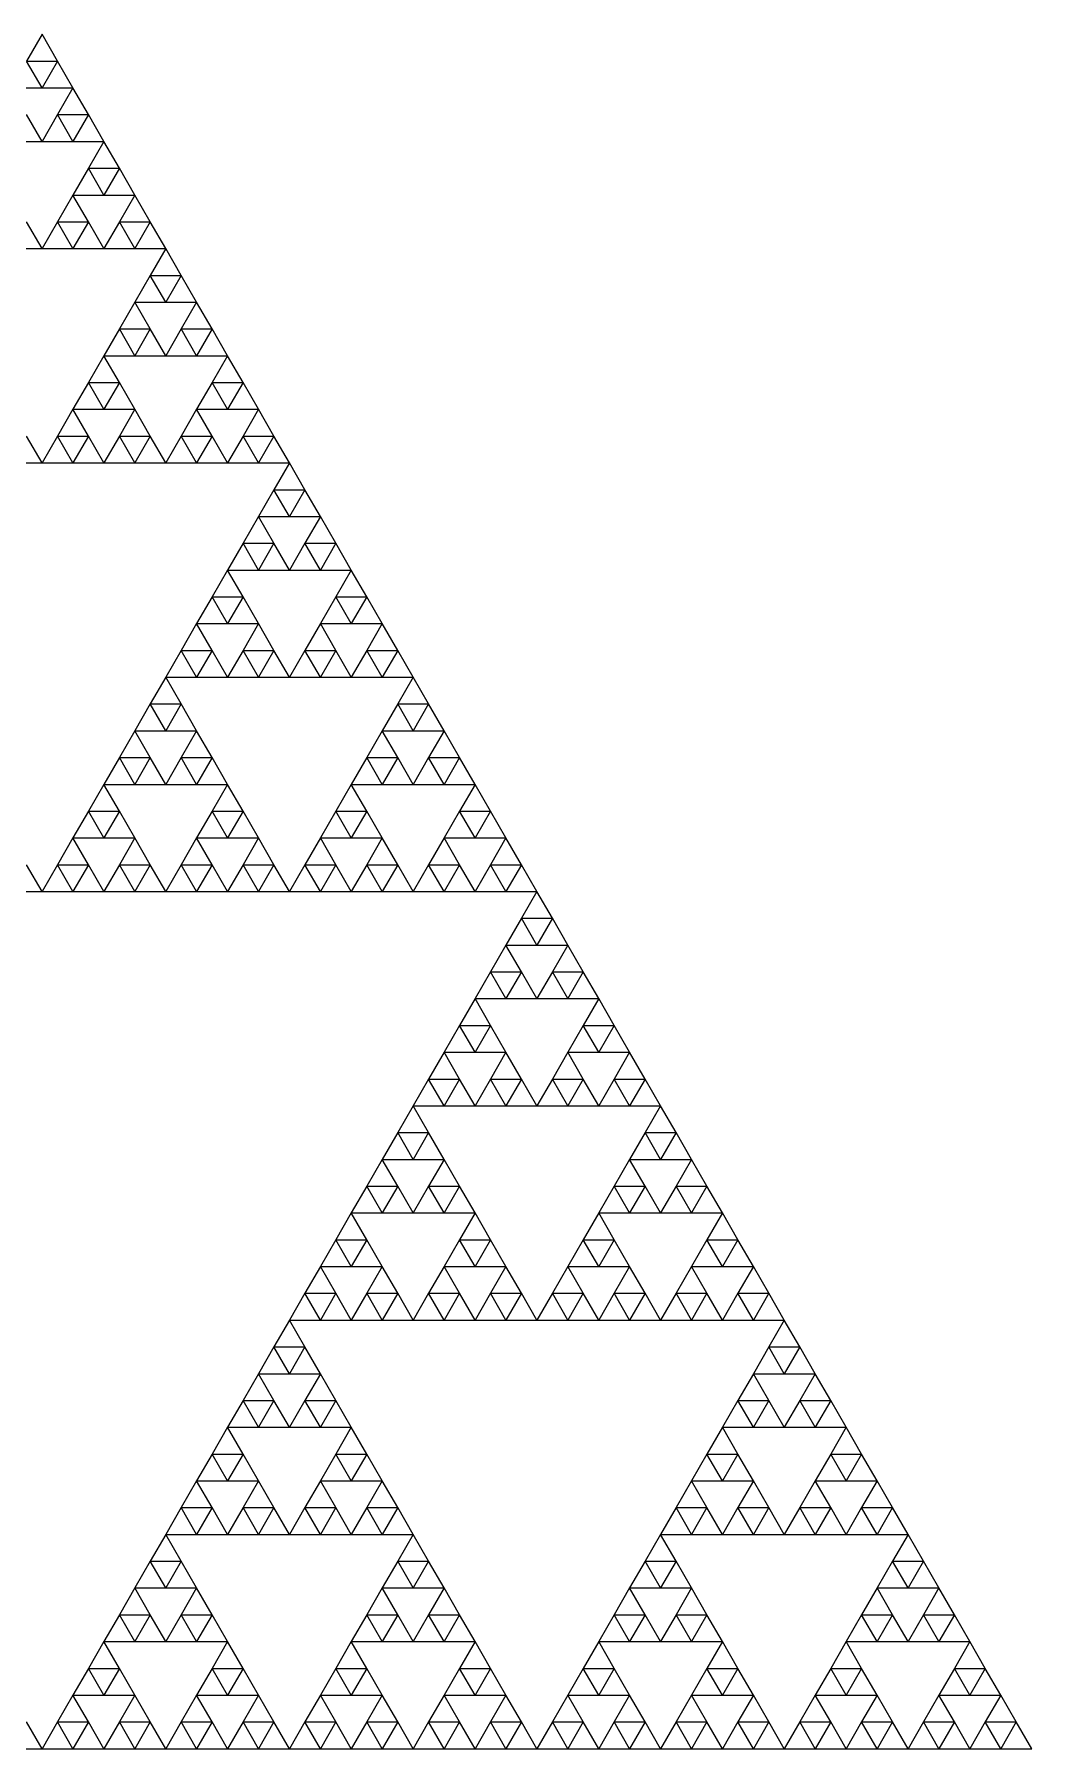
# Model space of a CAD drawing. Header units: metres. Extents: x -50 to 50, y -29 to 58.
# Drawn here: x 24.95 to 31.25, y 3.61 to 14.43 of the extents above; entities that cross this region are included whole.
import ezdxf

# ---------------------------------------------------------------- set-up
doc = ezdxf.new("R2010")
doc.units = ezdxf.units.M

msp = doc.modelspace()

# ---------------------------------------------------------------- linework, layer by layer
for p, q in [((25, 14.4337), (24.9023, 14.2646)), ((25.0977, 14.2646), (25, 14.4337)), ((25, 14.0955), (24.9023, 14.2646)), ((24.9023, 14.2646), (25.0977, 14.2646)), ((25.0977, 14.2646), (25, 14.0955)), ((25.1953, 14.0955), (25.0977, 14.2646)), ((24.8047, 14.0955), (25, 14.0955)), ((25, 14.0955), (25.1953, 14.0955)), ((25.1953, 14.0955), (25.0977, 13.9263)), ((25.293, 13.9263), (25.1953, 14.0955)), ((25, 13.7572), (24.9023, 13.9263)), ((25.0977, 13.9263), (25, 13.7572)), ((25.1953, 13.7572), (25.0977, 13.9263)), ((25.0977, 13.9263), (25.293, 13.9263)), ((25.293, 13.9263), (25.1953, 13.7572)), ((25.3906, 13.7572), (25.293, 13.9263)), ((24.8047, 13.7572), (25, 13.7572)), ((25, 13.7572), (25.1953, 13.7572)), ((25.1953, 13.7572), (25.3906, 13.7572)), ((25.3906, 13.7572), (25.293, 13.588)), ((25.4883, 13.588), (25.3906, 13.7572)), ((25.293, 13.588), (25.1953, 13.4189)), ((25.3906, 13.4189), (25.293, 13.588)), ((25.293, 13.588), (25.4883, 13.588)), ((25.4883, 13.588), (25.3906, 13.4189)), ((25.5859, 13.4189), (25.4883, 13.588)), ((25.1953, 13.4189), (25.0977, 13.2497)), ((25.293, 13.2497), (25.1953, 13.4189)), ((25.1953, 13.4189), (25.3906, 13.4189)), ((25.3906, 13.4189), (25.5859, 13.4189)), ((25.5859, 13.4189), (25.4883, 13.2497)), ((25.6836, 13.2497), (25.5859, 13.4189)), ((25, 13.0806), (24.9023, 13.2497)), ((25.0977, 13.2497), (25, 13.0806)), ((25.1953, 13.0806), (25.0977, 13.2497)), ((25.0977, 13.2497), (25.293, 13.2497)), ((25.293, 13.2497), (25.1953, 13.0806)), ((25.3906, 13.0806), (25.293, 13.2497)), ((25.4883, 13.2497), (25.3906, 13.0806)), ((25.5859, 13.0806), (25.4883, 13.2497)), ((25.4883, 13.2497), (25.6836, 13.2497)), ((25.6836, 13.2497), (25.5859, 13.0806)), ((25.7812, 13.0806), (25.6836, 13.2497)), ((24.8047, 13.0806), (25, 13.0806)), ((25, 13.0806), (25.1953, 13.0806)), ((25.1953, 13.0806), (25.3906, 13.0806)), ((25.3906, 13.0806), (25.5859, 13.0806)), ((25.5859, 13.0806), (25.7812, 13.0806)), ((25.7812, 13.0806), (25.6836, 12.9114)), ((25.8789, 12.9114), (25.7812, 13.0806)), ((25.6836, 12.9114), (25.5859, 12.7423)), ((25.7812, 12.7423), (25.6836, 12.9114)), ((25.6836, 12.9114), (25.8789, 12.9114)), ((25.8789, 12.9114), (25.7812, 12.7423)), ((25.9766, 12.7423), (25.8789, 12.9114)), ((25.5859, 12.7423), (25.4883, 12.5731)), ((25.6836, 12.5731), (25.5859, 12.7423)), ((25.5859, 12.7423), (25.7812, 12.7423)), ((25.7812, 12.7423), (25.9766, 12.7423)), ((25.9766, 12.7423), (25.8789, 12.5731)), ((26.0742, 12.5731), (25.9766, 12.7423)), ((25.4883, 12.5731), (25.3906, 12.404)), ((25.5859, 12.404), (25.4883, 12.5731)), ((25.4883, 12.5731), (25.6836, 12.5731)), ((25.6836, 12.5731), (25.5859, 12.404)), ((25.7812, 12.404), (25.6836, 12.5731)), ((25.8789, 12.5731), (25.7812, 12.404)), ((25.9766, 12.404), (25.8789, 12.5731)), ((25.8789, 12.5731), (26.0742, 12.5731)), ((26.0742, 12.5731), (25.9766, 12.404)), ((26.1719, 12.404), (26.0742, 12.5731)), ((25.3906, 12.404), (25.293, 12.2349)), ((25.4883, 12.2349), (25.3906, 12.404)), ((25.3906, 12.404), (25.5859, 12.404)), ((25.5859, 12.404), (25.7812, 12.404)), ((25.7812, 12.404), (25.9766, 12.404)), ((25.9766, 12.404), (26.1719, 12.404)), ((26.1719, 12.404), (26.0742, 12.2349)), ((26.2695, 12.2349), (26.1719, 12.404)), ((25.293, 12.2349), (25.1953, 12.0657)), ((25.3906, 12.0657), (25.293, 12.2349)), ((25.293, 12.2349), (25.4883, 12.2349)), ((25.4883, 12.2349), (25.3906, 12.0657)), ((25.5859, 12.0657), (25.4883, 12.2349)), ((26.0742, 12.2349), (25.9766, 12.0657)), ((26.1719, 12.0657), (26.0742, 12.2349)), ((26.0742, 12.2349), (26.2695, 12.2349)), ((26.2695, 12.2349), (26.1719, 12.0657)), ((26.3672, 12.0657), (26.2695, 12.2349)), ((25.1953, 12.0657), (25.0977, 11.8966)), ((25.293, 11.8966), (25.1953, 12.0657)), ((25.1953, 12.0657), (25.3906, 12.0657)), ((25.3906, 12.0657), (25.5859, 12.0657)), ((25.5859, 12.0657), (25.4883, 11.8966)), ((25.6836, 11.8966), (25.5859, 12.0657)), ((25.9766, 12.0657), (25.8789, 11.8966)), ((26.0742, 11.8966), (25.9766, 12.0657)), ((25.9766, 12.0657), (26.1719, 12.0657)), ((26.1719, 12.0657), (26.3672, 12.0657)), ((26.3672, 12.0657), (26.2695, 11.8966)), ((26.4648, 11.8966), (26.3672, 12.0657)), ((25, 11.7274), (24.9023, 11.8966)), ((25.0977, 11.8966), (25, 11.7274)), ((25.1953, 11.7274), (25.0977, 11.8966)), ((25.0977, 11.8966), (25.293, 11.8966)), ((25.293, 11.8966), (25.1953, 11.7274)), ((25.3906, 11.7274), (25.293, 11.8966)), ((25.4883, 11.8966), (25.3906, 11.7274)), ((25.5859, 11.7274), (25.4883, 11.8966)), ((25.4883, 11.8966), (25.6836, 11.8966)), ((25.6836, 11.8966), (25.5859, 11.7274)), ((25.7812, 11.7274), (25.6836, 11.8966)), ((25.8789, 11.8966), (25.7812, 11.7274)), ((25.9766, 11.7274), (25.8789, 11.8966)), ((25.8789, 11.8966), (26.0742, 11.8966)), ((26.0742, 11.8966), (25.9766, 11.7274)), ((26.1719, 11.7274), (26.0742, 11.8966)), ((26.2695, 11.8966), (26.1719, 11.7274)), ((26.3672, 11.7274), (26.2695, 11.8966)), ((26.2695, 11.8966), (26.4648, 11.8966)), ((26.4648, 11.8966), (26.3672, 11.7274)), ((26.5625, 11.7274), (26.4648, 11.8966)), ((24.8047, 11.7274), (25, 11.7274)), ((25, 11.7274), (25.1953, 11.7274)), ((25.1953, 11.7274), (25.3906, 11.7274)), ((25.3906, 11.7274), (25.5859, 11.7274)), ((25.5859, 11.7274), (25.7812, 11.7274)), ((25.7812, 11.7274), (25.9766, 11.7274)), ((25.9766, 11.7274), (26.1719, 11.7274)), ((26.1719, 11.7274), (26.3672, 11.7274)), ((26.3672, 11.7274), (26.5625, 11.7274)), ((26.5625, 11.7274), (26.4648, 11.5583)), ((26.6602, 11.5583), (26.5625, 11.7274)), ((26.4648, 11.5583), (26.3672, 11.3891)), ((26.5625, 11.3891), (26.4648, 11.5583)), ((26.4648, 11.5583), (26.6602, 11.5583)), ((26.6602, 11.5583), (26.5625, 11.3891)), ((26.7578, 11.3891), (26.6602, 11.5583)), ((26.3672, 11.3891), (26.2695, 11.22)), ((26.4648, 11.22), (26.3672, 11.3891)), ((26.3672, 11.3891), (26.5625, 11.3891)), ((26.5625, 11.3891), (26.7578, 11.3891)), ((26.7578, 11.3891), (26.6602, 11.22)), ((26.8555, 11.22), (26.7578, 11.3891)), ((26.2695, 11.22), (26.1719, 11.0508)), ((26.3672, 11.0508), (26.2695, 11.22)), ((26.2695, 11.22), (26.4648, 11.22)), ((26.4648, 11.22), (26.3672, 11.0508)), ((26.5625, 11.0508), (26.4648, 11.22)), ((26.6602, 11.22), (26.5625, 11.0508)), ((26.7578, 11.0508), (26.6602, 11.22)), ((26.6602, 11.22), (26.8555, 11.22)), ((26.8555, 11.22), (26.7578, 11.0508)), ((26.9531, 11.0508), (26.8555, 11.22)), ((26.1719, 11.0508), (26.0742, 10.8817)), ((26.2695, 10.8817), (26.1719, 11.0508)), ((26.1719, 11.0508), (26.3672, 11.0508)), ((26.3672, 11.0508), (26.5625, 11.0508)), ((26.5625, 11.0508), (26.7578, 11.0508)), ((26.7578, 11.0508), (26.9531, 11.0508)), ((26.9531, 11.0508), (26.8555, 10.8817)), ((27.0508, 10.8817), (26.9531, 11.0508)), ((26.0742, 10.8817), (25.9766, 10.7125)), ((26.1719, 10.7125), (26.0742, 10.8817)), ((26.0742, 10.8817), (26.2695, 10.8817)), ((26.2695, 10.8817), (26.1719, 10.7125)), ((26.3672, 10.7125), (26.2695, 10.8817)), ((26.8555, 10.8817), (26.7578, 10.7125)), ((26.9531, 10.7125), (26.8555, 10.8817)), ((26.8555, 10.8817), (27.0508, 10.8817)), ((27.0508, 10.8817), (26.9531, 10.7125)), ((27.1484, 10.7125), (27.0508, 10.8817)), ((25.9766, 10.7125), (25.8789, 10.5434)), ((26.0742, 10.5434), (25.9766, 10.7125)), ((25.9766, 10.7125), (26.1719, 10.7125)), ((26.1719, 10.7125), (26.3672, 10.7125)), ((26.3672, 10.7125), (26.2695, 10.5434)), ((26.4648, 10.5434), (26.3672, 10.7125)), ((26.7578, 10.7125), (26.6602, 10.5434)), ((26.8555, 10.5434), (26.7578, 10.7125)), ((26.7578, 10.7125), (26.9531, 10.7125)), ((26.9531, 10.7125), (27.1484, 10.7125)), ((27.1484, 10.7125), (27.0508, 10.5434)), ((27.2461, 10.5434), (27.1484, 10.7125)), ((25.8789, 10.5434), (25.7812, 10.3743)), ((25.9766, 10.3743), (25.8789, 10.5434)), ((25.8789, 10.5434), (26.0742, 10.5434)), ((26.0742, 10.5434), (25.9766, 10.3743)), ((26.1719, 10.3743), (26.0742, 10.5434)), ((26.2695, 10.5434), (26.1719, 10.3743)), ((26.3672, 10.3743), (26.2695, 10.5434)), ((26.2695, 10.5434), (26.4648, 10.5434)), ((26.4648, 10.5434), (26.3672, 10.3743)), ((26.5625, 10.3743), (26.4648, 10.5434)), ((26.6602, 10.5434), (26.5625, 10.3743)), ((26.7578, 10.3743), (26.6602, 10.5434)), ((26.6602, 10.5434), (26.8555, 10.5434)), ((26.8555, 10.5434), (26.7578, 10.3743)), ((26.9531, 10.3743), (26.8555, 10.5434)), ((27.0508, 10.5434), (26.9531, 10.3743)), ((27.1484, 10.3743), (27.0508, 10.5434)), ((27.0508, 10.5434), (27.2461, 10.5434)), ((27.2461, 10.5434), (27.1484, 10.3743)), ((27.3438, 10.3743), (27.2461, 10.5434)), ((25.7812, 10.3742), (25.6836, 10.2051)), ((25.7812, 10.3743), (25.9766, 10.3743)), ((25.8789, 10.2051), (25.7812, 10.3742)), ((25.9766, 10.3743), (26.1719, 10.3743)), ((26.1719, 10.3743), (26.3672, 10.3743)), ((26.3672, 10.3743), (26.5625, 10.3743)), ((26.5625, 10.3743), (26.7578, 10.3743)), ((26.7578, 10.3743), (26.9531, 10.3743)), ((26.9531, 10.3743), (27.1484, 10.3743)), ((27.1484, 10.3743), (27.3438, 10.3743)), ((27.3438, 10.3742), (27.2461, 10.2051)), ((27.4414, 10.2051), (27.3438, 10.3742)), ((25.6836, 10.2051), (25.5859, 10.036)), ((25.7812, 10.036), (25.6836, 10.2051)), ((25.6836, 10.2051), (25.8789, 10.2051)), ((25.8789, 10.2051), (25.7812, 10.036)), ((25.9766, 10.036), (25.8789, 10.2051)), ((27.2461, 10.2051), (27.1484, 10.036)), ((27.3438, 10.036), (27.2461, 10.2051)), ((27.2461, 10.2051), (27.4414, 10.2051)), ((27.4414, 10.2051), (27.3438, 10.036)), ((27.5391, 10.036), (27.4414, 10.2051)), ((25.5859, 10.036), (25.4883, 9.86682)), ((25.6836, 9.86682), (25.5859, 10.036)), ((25.5859, 10.036), (25.7812, 10.036)), ((25.7812, 10.036), (25.9766, 10.036)), ((25.9766, 10.036), (25.8789, 9.86682)), ((26.0742, 9.86682), (25.9766, 10.036)), ((27.1484, 10.036), (27.0508, 9.86682)), ((27.2461, 9.86682), (27.1484, 10.036)), ((27.1484, 10.036), (27.3438, 10.036)), ((27.3438, 10.036), (27.5391, 10.036)), ((27.5391, 10.036), (27.4414, 9.86682)), ((27.6367, 9.86682), (27.5391, 10.036)), ((25.4883, 9.86682), (25.3906, 9.69767)), ((25.5859, 9.69767), (25.4883, 9.86682)), ((25.4883, 9.86682), (25.6836, 9.86682)), ((25.6836, 9.86682), (25.5859, 9.69767)), ((25.7812, 9.69767), (25.6836, 9.86682)), ((25.8789, 9.86682), (25.7812, 9.69767)), ((25.9766, 9.69767), (25.8789, 9.86682)), ((25.8789, 9.86682), (26.0742, 9.86682)), ((26.0742, 9.86682), (25.9766, 9.69767)), ((26.1719, 9.69767), (26.0742, 9.86682)), ((27.0508, 9.86682), (26.9531, 9.69767)), ((27.1484, 9.69767), (27.0508, 9.86682)), ((27.0508, 9.86682), (27.2461, 9.86682)), ((27.2461, 9.86682), (27.1484, 9.69767)), ((27.3438, 9.69767), (27.2461, 9.86682)), ((27.4414, 9.86682), (27.3438, 9.69767)), ((27.5391, 9.69767), (27.4414, 9.86682)), ((27.4414, 9.86682), (27.6367, 9.86682)), ((27.6367, 9.86682), (27.5391, 9.69767)), ((27.7344, 9.69767), (27.6367, 9.86682)), ((25.3906, 9.69767), (25.293, 9.52853)), ((25.4883, 9.52853), (25.3906, 9.69767)), ((25.3906, 9.69767), (25.5859, 9.69767)), ((25.5859, 9.69767), (25.7812, 9.69767)), ((25.7812, 9.69767), (25.9766, 9.69767)), ((25.9766, 9.69767), (26.1719, 9.69767)), ((26.1719, 9.69767), (26.0742, 9.52853)), ((26.2695, 9.52853), (26.1719, 9.69767)), ((26.9531, 9.69767), (26.8555, 9.52853)), ((27.0508, 9.52853), (26.9531, 9.69767)), ((26.9531, 9.69767), (27.1484, 9.69767)), ((27.1484, 9.69767), (27.3438, 9.69767)), ((27.3438, 9.69767), (27.5391, 9.69767)), ((27.5391, 9.69767), (27.7344, 9.69767)), ((27.7344, 9.69767), (27.6367, 9.52853)), ((27.832, 9.52853), (27.7344, 9.69767)), ((25.293, 9.52853), (25.1953, 9.35938)), ((25.3906, 9.35938), (25.293, 9.52853)), ((25.293, 9.52853), (25.4883, 9.52853)), ((25.4883, 9.52853), (25.3906, 9.35938)), ((25.5859, 9.35938), (25.4883, 9.52853)), ((26.0742, 9.52853), (25.9766, 9.35938)), ((26.1719, 9.35938), (26.0742, 9.52853)), ((26.0742, 9.52853), (26.2695, 9.52853)), ((26.2695, 9.52853), (26.1719, 9.35938)), ((26.3672, 9.35938), (26.2695, 9.52853)), ((26.8555, 9.52853), (26.7578, 9.35938)), ((26.9531, 9.35938), (26.8555, 9.52853)), ((26.8555, 9.52853), (27.0508, 9.52853)), ((27.0508, 9.52853), (26.9531, 9.35938)), ((27.1484, 9.35938), (27.0508, 9.52853)), ((27.6367, 9.52853), (27.5391, 9.35938)), ((27.7344, 9.35938), (27.6367, 9.52853)), ((27.6367, 9.52853), (27.832, 9.52853)), ((27.832, 9.52853), (27.7344, 9.35938)), ((27.9297, 9.35938), (27.832, 9.52853)), ((25.1953, 9.35938), (25.0977, 9.19024)), ((25.293, 9.19024), (25.1953, 9.35938)), ((25.1953, 9.35938), (25.3906, 9.35938)), ((25.3906, 9.35938), (25.5859, 9.35938)), ((25.5859, 9.35938), (25.4883, 9.19024)), ((25.6836, 9.19024), (25.5859, 9.35938)), ((25.9766, 9.35938), (25.8789, 9.19024)), ((26.0742, 9.19024), (25.9766, 9.35938)), ((25.9766, 9.35938), (26.1719, 9.35938)), ((26.1719, 9.35938), (26.3672, 9.35938)), ((26.3672, 9.35938), (26.2695, 9.19024)), ((26.4648, 9.19024), (26.3672, 9.35938)), ((26.7578, 9.35938), (26.6602, 9.19024)), ((26.8555, 9.19024), (26.7578, 9.35938)), ((26.7578, 9.35938), (26.9531, 9.35938)), ((26.9531, 9.35938), (27.1484, 9.35938)), ((27.1484, 9.35938), (27.0508, 9.19024)), ((27.2461, 9.19024), (27.1484, 9.35938)), ((27.5391, 9.35938), (27.4414, 9.19024)), ((27.6367, 9.19024), (27.5391, 9.35938)), ((27.5391, 9.35938), (27.7344, 9.35938)), ((27.7344, 9.35938), (27.9297, 9.35938)), ((27.9297, 9.35938), (27.832, 9.19024)), ((28.0273, 9.19024), (27.9297, 9.35938)), ((25, 9.0211), (24.9023, 9.19024)), ((25.0977, 9.19024), (25, 9.0211)), ((25.1953, 9.0211), (25.0977, 9.19024)), ((25.0977, 9.19024), (25.293, 9.19024)), ((25.293, 9.19024), (25.1953, 9.0211)), ((25.3906, 9.0211), (25.293, 9.19024)), ((25.4883, 9.19024), (25.3906, 9.0211)), ((25.5859, 9.0211), (25.4883, 9.19024)), ((25.4883, 9.19024), (25.6836, 9.19024)), ((25.6836, 9.19024), (25.5859, 9.0211)), ((25.7812, 9.0211), (25.6836, 9.19024)), ((25.8789, 9.19024), (25.7812, 9.0211)), ((25.9766, 9.0211), (25.8789, 9.19024)), ((25.8789, 9.19024), (26.0742, 9.19024)), ((26.0742, 9.19024), (25.9766, 9.0211)), ((26.1719, 9.0211), (26.0742, 9.19024)), ((26.2695, 9.19024), (26.1719, 9.0211)), ((26.3672, 9.0211), (26.2695, 9.19024)), ((26.2695, 9.19024), (26.4648, 9.19024)), ((26.4648, 9.19024), (26.3672, 9.0211)), ((26.5625, 9.0211), (26.4648, 9.19024)), ((26.6602, 9.19024), (26.5625, 9.0211)), ((26.7578, 9.0211), (26.6602, 9.19024)), ((26.6602, 9.19024), (26.8555, 9.19024)), ((26.8555, 9.19024), (26.7578, 9.0211)), ((26.9531, 9.0211), (26.8555, 9.19024)), ((27.0508, 9.19024), (26.9531, 9.0211)), ((27.1484, 9.0211), (27.0508, 9.19024)), ((27.0508, 9.19024), (27.2461, 9.19024)), ((27.2461, 9.19024), (27.1484, 9.0211)), ((27.3438, 9.0211), (27.2461, 9.19024)), ((27.4414, 9.19024), (27.3438, 9.0211)), ((27.5391, 9.0211), (27.4414, 9.19024)), ((27.4414, 9.19024), (27.6367, 9.19024)), ((27.6367, 9.19024), (27.5391, 9.0211)), ((27.7344, 9.0211), (27.6367, 9.19024)), ((27.832, 9.19024), (27.7344, 9.0211)), ((27.9297, 9.0211), (27.832, 9.19024)), ((27.832, 9.19024), (28.0273, 9.19024)), ((28.0273, 9.19024), (27.9297, 9.0211)), ((28.125, 9.0211), (28.0273, 9.19024)), ((24.8047, 9.0211), (25, 9.0211)), ((25, 9.0211), (25.1953, 9.0211)), ((25.1953, 9.0211), (25.3906, 9.0211)), ((25.3906, 9.0211), (25.5859, 9.0211)), ((25.5859, 9.0211), (25.7812, 9.0211)), ((25.7812, 9.0211), (25.9766, 9.0211)), ((25.9766, 9.0211), (26.1719, 9.0211)), ((26.1719, 9.0211), (26.3672, 9.0211)), ((26.3672, 9.0211), (26.5625, 9.0211)), ((26.5625, 9.0211), (26.7578, 9.0211)), ((26.7578, 9.0211), (26.9531, 9.0211)), ((26.9531, 9.0211), (27.1484, 9.0211)), ((27.1484, 9.0211), (27.3438, 9.0211)), ((27.3438, 9.0211), (27.5391, 9.0211)), ((27.5391, 9.0211), (27.7344, 9.0211)), ((27.7344, 9.0211), (27.9297, 9.0211)), ((27.9297, 9.0211), (28.125, 9.0211)), ((28.125, 9.02108), (28.0273, 8.85194)), ((28.2227, 8.85194), (28.125, 9.02108)), ((28.0273, 8.85194), (27.9297, 8.68279)), ((28.125, 8.68279), (28.0273, 8.85194)), ((28.0273, 8.85194), (28.2227, 8.85194)), ((28.2227, 8.85194), (28.125, 8.68279)), ((28.3203, 8.68279), (28.2227, 8.85194)), ((27.9297, 8.68279), (27.832, 8.51365)), ((28.0273, 8.51365), (27.9297, 8.68279)), ((27.9297, 8.68279), (28.125, 8.68279)), ((28.125, 8.68279), (28.3203, 8.68279)), ((28.3203, 8.68279), (28.2227, 8.51365)), ((28.418, 8.51365), (28.3203, 8.68279)), ((27.832, 8.51365), (27.7344, 8.34451)), ((27.9297, 8.34451), (27.832, 8.51365)), ((27.832, 8.51365), (28.0273, 8.51365)), ((28.0273, 8.51365), (27.9297, 8.34451)), ((28.125, 8.34451), (28.0273, 8.51365)), ((28.2227, 8.51365), (28.125, 8.34451)), ((28.3203, 8.34451), (28.2227, 8.51365)), ((28.2227, 8.51365), (28.418, 8.51365)), ((28.418, 8.51365), (28.3203, 8.34451)), ((28.5156, 8.34451), (28.418, 8.51365)), ((27.7344, 8.34451), (27.6367, 8.17536)), ((27.832, 8.17536), (27.7344, 8.34451)), ((27.7344, 8.34451), (27.9297, 8.34451)), ((27.9297, 8.34451), (28.125, 8.34451)), ((28.125, 8.34451), (28.3203, 8.34451)), ((28.3203, 8.34451), (28.5156, 8.34451)), ((28.5156, 8.34451), (28.418, 8.17536)), ((28.6133, 8.17536), (28.5156, 8.34451)), ((27.6367, 8.17536), (27.5391, 8.00622)), ((27.7344, 8.00622), (27.6367, 8.17536)), ((27.6367, 8.17536), (27.832, 8.17536)), ((27.832, 8.17536), (27.7344, 8.00622)), ((27.9297, 8.00622), (27.832, 8.17536)), ((28.418, 8.17536), (28.3203, 8.00622)), ((28.5156, 8.00622), (28.418, 8.17536)), ((28.418, 8.17536), (28.6133, 8.17536)), ((28.6133, 8.17536), (28.5156, 8.00622)), ((28.7109, 8.00622), (28.6133, 8.17536)), ((27.5391, 8.00622), (27.4414, 7.83708)), ((27.6367, 7.83708), (27.5391, 8.00622)), ((27.5391, 8.00622), (27.7344, 8.00622)), ((27.7344, 8.00622), (27.9297, 8.00622)), ((27.9297, 8.00622), (27.832, 7.83708)), ((28.0273, 7.83708), (27.9297, 8.00622)), ((28.3203, 8.00622), (28.2227, 7.83708)), ((28.418, 7.83708), (28.3203, 8.00622)), ((28.3203, 8.00622), (28.5156, 8.00622)), ((28.5156, 8.00622), (28.7109, 8.00622)), ((28.7109, 8.00622), (28.6133, 7.83708)), ((28.8086, 7.83708), (28.7109, 8.00622)), ((27.4414, 7.83708), (27.3438, 7.66793)), ((27.5391, 7.66793), (27.4414, 7.83708)), ((27.4414, 7.83708), (27.6367, 7.83708)), ((27.6367, 7.83708), (27.5391, 7.66793)), ((27.7344, 7.66793), (27.6367, 7.83708)), ((27.832, 7.83708), (27.7344, 7.66793)), ((27.9297, 7.66793), (27.832, 7.83708)), ((27.832, 7.83708), (28.0273, 7.83708)), ((28.0273, 7.83708), (27.9297, 7.66793)), ((28.125, 7.66793), (28.0273, 7.83708)), ((28.2227, 7.83708), (28.125, 7.66793)), ((28.3203, 7.66793), (28.2227, 7.83708)), ((28.2227, 7.83708), (28.418, 7.83708)), ((28.418, 7.83708), (28.3203, 7.66793)), ((28.5156, 7.66793), (28.418, 7.83708)), ((28.6133, 7.83708), (28.5156, 7.66793)), ((28.7109, 7.66793), (28.6133, 7.83708)), ((28.6133, 7.83708), (28.8086, 7.83708)), ((28.8086, 7.83708), (28.7109, 7.66793)), ((28.9062, 7.66793), (28.8086, 7.83708)), ((27.3438, 7.66792), (27.2461, 7.49877)), ((27.3438, 7.66793), (27.5391, 7.66793)), ((27.4414, 7.49877), (27.3438, 7.66792)), ((27.5391, 7.66793), (27.7344, 7.66793)), ((27.7344, 7.66793), (27.9297, 7.66793)), ((27.9297, 7.66793), (28.125, 7.66793)), ((28.125, 7.66793), (28.3203, 7.66793)), ((28.3203, 7.66793), (28.5156, 7.66793)), ((28.5156, 7.66793), (28.7109, 7.66793)), ((28.7109, 7.66793), (28.9062, 7.66793)), ((28.9062, 7.66792), (28.8086, 7.49877)), ((29.0039, 7.49877), (28.9062, 7.66792)), ((27.2461, 7.49877), (27.1484, 7.32963)), ((27.3438, 7.32963), (27.2461, 7.49877)), ((27.2461, 7.49877), (27.4414, 7.49877)), ((27.4414, 7.49877), (27.3438, 7.32963)), ((27.5391, 7.32963), (27.4414, 7.49877)), ((28.8086, 7.49877), (28.7109, 7.32963)), ((28.9062, 7.32963), (28.8086, 7.49877)), ((28.8086, 7.49877), (29.0039, 7.49877)), ((29.0039, 7.49877), (28.9062, 7.32963)), ((29.1016, 7.32963), (29.0039, 7.49877)), ((27.1484, 7.32963), (27.0508, 7.16049)), ((27.2461, 7.16049), (27.1484, 7.32963)), ((27.1484, 7.32963), (27.3438, 7.32963)), ((27.3438, 7.32963), (27.5391, 7.32963)), ((27.5391, 7.32963), (27.4414, 7.16049)), ((27.6367, 7.16049), (27.5391, 7.32963)), ((28.7109, 7.32963), (28.6133, 7.16049)), ((28.8086, 7.16049), (28.7109, 7.32963)), ((28.7109, 7.32963), (28.9062, 7.32963)), ((28.9062, 7.32963), (29.1016, 7.32963)), ((29.1016, 7.32963), (29.0039, 7.16049)), ((29.1992, 7.16049), (29.1016, 7.32963)), ((27.0508, 7.16049), (26.9531, 6.99134)), ((27.1484, 6.99134), (27.0508, 7.16049)), ((27.0508, 7.16049), (27.2461, 7.16049)), ((27.2461, 7.16049), (27.1484, 6.99134)), ((27.3438, 6.99134), (27.2461, 7.16049)), ((27.4414, 7.16049), (27.3438, 6.99134)), ((27.5391, 6.99134), (27.4414, 7.16049)), ((27.4414, 7.16049), (27.6367, 7.16049)), ((27.6367, 7.16049), (27.5391, 6.99134)), ((27.7344, 6.99134), (27.6367, 7.16049)), ((28.6133, 7.16049), (28.5156, 6.99134)), ((28.7109, 6.99134), (28.6133, 7.16049)), ((28.6133, 7.16049), (28.8086, 7.16049)), ((28.8086, 7.16049), (28.7109, 6.99134)), ((28.9062, 6.99134), (28.8086, 7.16049)), ((29.0039, 7.16049), (28.9062, 6.99134)), ((29.1016, 6.99134), (29.0039, 7.16049)), ((29.0039, 7.16049), (29.1992, 7.16049)), ((29.1992, 7.16049), (29.1016, 6.99134)), ((29.2969, 6.99134), (29.1992, 7.16049)), ((26.9531, 6.99134), (26.8555, 6.8222)), ((27.0508, 6.8222), (26.9531, 6.99134)), ((26.9531, 6.99134), (27.1484, 6.99134)), ((27.1484, 6.99134), (27.3438, 6.99134)), ((27.3438, 6.99134), (27.5391, 6.99134)), ((27.5391, 6.99134), (27.7344, 6.99134)), ((27.7344, 6.99134), (27.6367, 6.8222)), ((27.832, 6.8222), (27.7344, 6.99134)), ((28.5156, 6.99134), (28.418, 6.8222)), ((28.6133, 6.8222), (28.5156, 6.99134)), ((28.5156, 6.99134), (28.7109, 6.99134)), ((28.7109, 6.99134), (28.9062, 6.99134)), ((28.9062, 6.99134), (29.1016, 6.99134)), ((29.1016, 6.99134), (29.2969, 6.99134)), ((29.2969, 6.99134), (29.1992, 6.8222)), ((29.3945, 6.8222), (29.2969, 6.99134)), ((26.8555, 6.8222), (26.7578, 6.65306)), ((26.9531, 6.65306), (26.8555, 6.8222)), ((26.8555, 6.8222), (27.0508, 6.8222)), ((27.0508, 6.8222), (26.9531, 6.65306)), ((27.1484, 6.65306), (27.0508, 6.8222)), ((27.6367, 6.8222), (27.5391, 6.65306)), ((27.7344, 6.65306), (27.6367, 6.8222)), ((27.6367, 6.8222), (27.832, 6.8222)), ((27.832, 6.8222), (27.7344, 6.65306)), ((27.9297, 6.65306), (27.832, 6.8222)), ((28.418, 6.8222), (28.3203, 6.65306)), ((28.5156, 6.65306), (28.418, 6.8222)), ((28.418, 6.8222), (28.6133, 6.8222)), ((28.6133, 6.8222), (28.5156, 6.65306)), ((28.7109, 6.65306), (28.6133, 6.8222)), ((29.1992, 6.8222), (29.1016, 6.65306)), ((29.2969, 6.65306), (29.1992, 6.8222)), ((29.1992, 6.8222), (29.3945, 6.8222)), ((29.3945, 6.8222), (29.2969, 6.65306)), ((29.4922, 6.65306), (29.3945, 6.8222)), ((26.7578, 6.65306), (26.6602, 6.48391)), ((26.8555, 6.48391), (26.7578, 6.65306)), ((26.7578, 6.65306), (26.9531, 6.65306)), ((26.9531, 6.65306), (27.1484, 6.65306)), ((27.1484, 6.65306), (27.0508, 6.48391)), ((27.2461, 6.48391), (27.1484, 6.65306)), ((27.5391, 6.65306), (27.4414, 6.48391)), ((27.6367, 6.48391), (27.5391, 6.65306)), ((27.5391, 6.65306), (27.7344, 6.65306)), ((27.7344, 6.65306), (27.9297, 6.65306)), ((27.9297, 6.65306), (27.832, 6.48391)), ((28.0273, 6.48391), (27.9297, 6.65306)), ((28.3203, 6.65306), (28.2227, 6.48391)), ((28.418, 6.48391), (28.3203, 6.65306)), ((28.3203, 6.65306), (28.5156, 6.65306)), ((28.5156, 6.65306), (28.7109, 6.65306)), ((28.7109, 6.65306), (28.6133, 6.48391)), ((28.8086, 6.48391), (28.7109, 6.65306)), ((29.1016, 6.65306), (29.0039, 6.48391)), ((29.1992, 6.48391), (29.1016, 6.65306)), ((29.1016, 6.65306), (29.2969, 6.65306)), ((29.2969, 6.65306), (29.4922, 6.65306)), ((29.4922, 6.65306), (29.3945, 6.48391)), ((29.5898, 6.48391), (29.4922, 6.65306)), ((26.6602, 6.48391), (26.5625, 6.31477)), ((26.7578, 6.31477), (26.6602, 6.48391)), ((26.6602, 6.48391), (26.8555, 6.48391)), ((26.8555, 6.48391), (26.7578, 6.31477)), ((26.9531, 6.31477), (26.8555, 6.48391)), ((27.0508, 6.48391), (26.9531, 6.31477)), ((27.1484, 6.31477), (27.0508, 6.48391)), ((27.0508, 6.48391), (27.2461, 6.48391)), ((27.2461, 6.48391), (27.1484, 6.31477)), ((27.3438, 6.31477), (27.2461, 6.48391)), ((27.4414, 6.48391), (27.3438, 6.31477)), ((27.5391, 6.31477), (27.4414, 6.48391)), ((27.4414, 6.48391), (27.6367, 6.48391)), ((27.6367, 6.48391), (27.5391, 6.31477)), ((27.7344, 6.31477), (27.6367, 6.48391)), ((27.832, 6.48391), (27.7344, 6.31477)), ((27.9297, 6.31477), (27.832, 6.48391)), ((27.832, 6.48391), (28.0273, 6.48391)), ((28.0273, 6.48391), (27.9297, 6.31477)), ((28.125, 6.31477), (28.0273, 6.48391)), ((28.2227, 6.48391), (28.125, 6.31477)), ((28.3203, 6.31477), (28.2227, 6.48391)), ((28.2227, 6.48391), (28.418, 6.48391)), ((28.418, 6.48391), (28.3203, 6.31477)), ((28.5156, 6.31477), (28.418, 6.48391)), ((28.6133, 6.48391), (28.5156, 6.31477)), ((28.7109, 6.31477), (28.6133, 6.48391)), ((28.6133, 6.48391), (28.8086, 6.48391)), ((28.8086, 6.48391), (28.7109, 6.31477)), ((28.9062, 6.31477), (28.8086, 6.48391)), ((29.0039, 6.48391), (28.9062, 6.31477)), ((29.1016, 6.31477), (29.0039, 6.48391)), ((29.0039, 6.48391), (29.1992, 6.48391)), ((29.1992, 6.48391), (29.1016, 6.31477)), ((29.2969, 6.31477), (29.1992, 6.48391)), ((29.3945, 6.48391), (29.2969, 6.31477)), ((29.4922, 6.31477), (29.3945, 6.48391)), ((29.3945, 6.48391), (29.5898, 6.48391)), ((29.5898, 6.48391), (29.4922, 6.31477)), ((29.6875, 6.31477), (29.5898, 6.48391)), ((26.5625, 6.31475), (26.4648, 6.14561)), ((26.5625, 6.31477), (26.7578, 6.31477)), ((26.6602, 6.14561), (26.5625, 6.31475)), ((26.7578, 6.31477), (26.9531, 6.31477)), ((26.9531, 6.31477), (27.1484, 6.31477)), ((27.1484, 6.31477), (27.3438, 6.31477)), ((27.3438, 6.31477), (27.5391, 6.31477)), ((27.5391, 6.31477), (27.7344, 6.31477)), ((27.7344, 6.31477), (27.9297, 6.31477)), ((27.9297, 6.31477), (28.125, 6.31477)), ((28.125, 6.31477), (28.3203, 6.31477)), ((28.3203, 6.31477), (28.5156, 6.31477)), ((28.5156, 6.31477), (28.7109, 6.31477)), ((28.7109, 6.31477), (28.9062, 6.31477)), ((28.9062, 6.31477), (29.1016, 6.31477)), ((29.1016, 6.31477), (29.2969, 6.31477)), ((29.2969, 6.31477), (29.4922, 6.31477)), ((29.4922, 6.31477), (29.6875, 6.31477)), ((29.6875, 6.31475), (29.5898, 6.14561)), ((29.7852, 6.14561), (29.6875, 6.31475)), ((26.4648, 6.14561), (26.3672, 5.97647)), ((26.5625, 5.97647), (26.4648, 6.14561)), ((26.4648, 6.14561), (26.6602, 6.14561)), ((26.6602, 6.14561), (26.5625, 5.97647)), ((26.7578, 5.97647), (26.6602, 6.14561)), ((29.5898, 6.14561), (29.4922, 5.97647)), ((29.6875, 5.97647), (29.5898, 6.14561)), ((29.5898, 6.14561), (29.7852, 6.14561)), ((29.7852, 6.14561), (29.6875, 5.97647)), ((29.8828, 5.97647), (29.7852, 6.14561)), ((26.3672, 5.97647), (26.2695, 5.80732)), ((26.4648, 5.80732), (26.3672, 5.97647)), ((26.3672, 5.97647), (26.5625, 5.97647)), ((26.5625, 5.97647), (26.7578, 5.97647)), ((26.7578, 5.97647), (26.6602, 5.80732)), ((26.8555, 5.80732), (26.7578, 5.97647)), ((29.4922, 5.97647), (29.3945, 5.80732)), ((29.5898, 5.80732), (29.4922, 5.97647)), ((29.4922, 5.97647), (29.6875, 5.97647)), ((29.6875, 5.97647), (29.8828, 5.97647)), ((29.8828, 5.97647), (29.7852, 5.80732)), ((29.9805, 5.80732), (29.8828, 5.97647)), ((26.2695, 5.80732), (26.1719, 5.63818)), ((26.3672, 5.63818), (26.2695, 5.80732)), ((26.2695, 5.80732), (26.4648, 5.80732)), ((26.4648, 5.80732), (26.3672, 5.63818)), ((26.5625, 5.63818), (26.4648, 5.80732)), ((26.6602, 5.80732), (26.5625, 5.63818)), ((26.7578, 5.63818), (26.6602, 5.80732)), ((26.6602, 5.80732), (26.8555, 5.80732)), ((26.8555, 5.80732), (26.7578, 5.63818)), ((26.9531, 5.63818), (26.8555, 5.80732)), ((29.3945, 5.80732), (29.2969, 5.63818)), ((29.4922, 5.63818), (29.3945, 5.80732)), ((29.3945, 5.80732), (29.5898, 5.80732)), ((29.5898, 5.80732), (29.4922, 5.63818)), ((29.6875, 5.63818), (29.5898, 5.80732)), ((29.7852, 5.80732), (29.6875, 5.63818)), ((29.8828, 5.63818), (29.7852, 5.80732)), ((29.7852, 5.80732), (29.9805, 5.80732)), ((29.9805, 5.80732), (29.8828, 5.63818)), ((30.0781, 5.63818), (29.9805, 5.80732)), ((26.1719, 5.63818), (26.0742, 5.46903)), ((26.2695, 5.46903), (26.1719, 5.63818)), ((26.1719, 5.63818), (26.3672, 5.63818)), ((26.3672, 5.63818), (26.5625, 5.63818)), ((26.5625, 5.63818), (26.7578, 5.63818)), ((26.7578, 5.63818), (26.9531, 5.63818)), ((26.9531, 5.63818), (26.8555, 5.46903)), ((27.0508, 5.46903), (26.9531, 5.63818)), ((29.2969, 5.63818), (29.1992, 5.46903)), ((29.3945, 5.46903), (29.2969, 5.63818)), ((29.2969, 5.63818), (29.4922, 5.63818)), ((29.4922, 5.63818), (29.6875, 5.63818)), ((29.6875, 5.63818), (29.8828, 5.63818)), ((29.8828, 5.63818), (30.0781, 5.63818)), ((30.0781, 5.63818), (29.9805, 5.46903)), ((30.1758, 5.46903), (30.0781, 5.63818)), ((26.0742, 5.46903), (25.9766, 5.29989)), ((26.1719, 5.29989), (26.0742, 5.46903)), ((26.0742, 5.46903), (26.2695, 5.46903)), ((26.2695, 5.46903), (26.1719, 5.29989)), ((26.3672, 5.29989), (26.2695, 5.46903)), ((26.8555, 5.46903), (26.7578, 5.29989)), ((26.9531, 5.29989), (26.8555, 5.46903)), ((26.8555, 5.46903), (27.0508, 5.46903)), ((27.0508, 5.46903), (26.9531, 5.29989)), ((27.1484, 5.29989), (27.0508, 5.46903)), ((29.1992, 5.46903), (29.1016, 5.29989)), ((29.2969, 5.29989), (29.1992, 5.46903)), ((29.1992, 5.46903), (29.3945, 5.46903)), ((29.3945, 5.46903), (29.2969, 5.29989)), ((29.4922, 5.29989), (29.3945, 5.46903)), ((29.9805, 5.46903), (29.8828, 5.29989)), ((30.0781, 5.29989), (29.9805, 5.46903)), ((29.9805, 5.46903), (30.1758, 5.46903)), ((30.1758, 5.46903), (30.0781, 5.29989)), ((30.2734, 5.29989), (30.1758, 5.46903)), ((25.9766, 5.29989), (25.8789, 5.13075)), ((26.0742, 5.13075), (25.9766, 5.29989)), ((25.9766, 5.29989), (26.1719, 5.29989)), ((26.1719, 5.29989), (26.3672, 5.29989)), ((26.3672, 5.29989), (26.2695, 5.13075)), ((26.4648, 5.13075), (26.3672, 5.29989)), ((26.7578, 5.29989), (26.6602, 5.13075)), ((26.8555, 5.13075), (26.7578, 5.29989)), ((26.7578, 5.29989), (26.9531, 5.29989)), ((26.9531, 5.29989), (27.1484, 5.29989)), ((27.1484, 5.29989), (27.0508, 5.13075)), ((27.2461, 5.13075), (27.1484, 5.29989)), ((29.1016, 5.29989), (29.0039, 5.13075)), ((29.1992, 5.13075), (29.1016, 5.29989)), ((29.1016, 5.29989), (29.2969, 5.29989)), ((29.2969, 5.29989), (29.4922, 5.29989)), ((29.4922, 5.29989), (29.3945, 5.13075)), ((29.5898, 5.13075), (29.4922, 5.29989)), ((29.8828, 5.29989), (29.7852, 5.13075)), ((29.9805, 5.13075), (29.8828, 5.29989)), ((29.8828, 5.29989), (30.0781, 5.29989)), ((30.0781, 5.29989), (30.2734, 5.29989)), ((30.2734, 5.29989), (30.1758, 5.13075)), ((30.3711, 5.13075), (30.2734, 5.29989)), ((25.8789, 5.13075), (25.7812, 4.9616)), ((25.9766, 4.9616), (25.8789, 5.13075)), ((25.8789, 5.13075), (26.0742, 5.13075)), ((26.0742, 5.13075), (25.9766, 4.9616)), ((26.1719, 4.9616), (26.0742, 5.13075)), ((26.2695, 5.13075), (26.1719, 4.9616)), ((26.3672, 4.9616), (26.2695, 5.13075)), ((26.2695, 5.13075), (26.4648, 5.13075)), ((26.4648, 5.13075), (26.3672, 4.9616)), ((26.5625, 4.9616), (26.4648, 5.13075)), ((26.6602, 5.13075), (26.5625, 4.9616)), ((26.7578, 4.9616), (26.6602, 5.13075)), ((26.6602, 5.13075), (26.8555, 5.13075)), ((26.8555, 5.13075), (26.7578, 4.9616)), ((26.9531, 4.9616), (26.8555, 5.13075)), ((27.0508, 5.13075), (26.9531, 4.9616)), ((27.1484, 4.9616), (27.0508, 5.13075)), ((27.0508, 5.13075), (27.2461, 5.13075)), ((27.2461, 5.13075), (27.1484, 4.9616)), ((27.3438, 4.9616), (27.2461, 5.13075)), ((29.0039, 5.13075), (28.9062, 4.9616)), ((29.1016, 4.9616), (29.0039, 5.13075)), ((29.0039, 5.13075), (29.1992, 5.13075)), ((29.1992, 5.13075), (29.1016, 4.9616)), ((29.2969, 4.9616), (29.1992, 5.13075)), ((29.3945, 5.13075), (29.2969, 4.9616)), ((29.4922, 4.9616), (29.3945, 5.13075)), ((29.3945, 5.13075), (29.5898, 5.13075)), ((29.5898, 5.13075), (29.4922, 4.9616)), ((29.6875, 4.9616), (29.5898, 5.13075)), ((29.7852, 5.13075), (29.6875, 4.9616)), ((29.8828, 4.9616), (29.7852, 5.13075)), ((29.7852, 5.13075), (29.9805, 5.13075)), ((29.9805, 5.13075), (29.8828, 4.9616)), ((30.0781, 4.9616), (29.9805, 5.13075)), ((30.1758, 5.13075), (30.0781, 4.9616)), ((30.2734, 4.9616), (30.1758, 5.13075)), ((30.1758, 5.13075), (30.3711, 5.13075)), ((30.3711, 5.13075), (30.2734, 4.9616)), ((30.4688, 4.9616), (30.3711, 5.13075)), ((25.7812, 4.96159), (25.6836, 4.79244)), ((25.7812, 4.9616), (25.9766, 4.9616)), ((25.8789, 4.79244), (25.7812, 4.96159)), ((25.9766, 4.9616), (26.1719, 4.9616)), ((26.1719, 4.9616), (26.3672, 4.9616)), ((26.3672, 4.9616), (26.5625, 4.9616)), ((26.5625, 4.9616), (26.7578, 4.9616)), ((26.7578, 4.9616), (26.9531, 4.9616)), ((26.9531, 4.9616), (27.1484, 4.9616)), ((27.1484, 4.9616), (27.3438, 4.9616)), ((27.3438, 4.96159), (27.2461, 4.79244)), ((27.4414, 4.79244), (27.3438, 4.96159)), ((28.9062, 4.96159), (28.8086, 4.79244)), ((28.9062, 4.9616), (29.1016, 4.9616)), ((29.0039, 4.79244), (28.9062, 4.96159)), ((29.1016, 4.9616), (29.2969, 4.9616)), ((29.2969, 4.9616), (29.4922, 4.9616)), ((29.4922, 4.9616), (29.6875, 4.9616)), ((29.6875, 4.9616), (29.8828, 4.9616)), ((29.8828, 4.9616), (30.0781, 4.9616)), ((30.0781, 4.9616), (30.2734, 4.9616)), ((30.2734, 4.9616), (30.4688, 4.9616)), ((30.4688, 4.96159), (30.3711, 4.79244)), ((30.5664, 4.79244), (30.4688, 4.96159)), ((25.6836, 4.79244), (25.5859, 4.6233)), ((25.7812, 4.6233), (25.6836, 4.79244)), ((25.6836, 4.79244), (25.8789, 4.79244)), ((25.8789, 4.79244), (25.7812, 4.6233)), ((25.9766, 4.6233), (25.8789, 4.79244)), ((27.2461, 4.79244), (27.1484, 4.6233)), ((27.3438, 4.6233), (27.2461, 4.79244)), ((27.2461, 4.79244), (27.4414, 4.79244)), ((27.4414, 4.79244), (27.3438, 4.6233)), ((27.5391, 4.6233), (27.4414, 4.79244)), ((28.8086, 4.79244), (28.7109, 4.6233)), ((28.9062, 4.6233), (28.8086, 4.79244)), ((28.8086, 4.79244), (29.0039, 4.79244)), ((29.0039, 4.79244), (28.9062, 4.6233)), ((29.1016, 4.6233), (29.0039, 4.79244)), ((30.3711, 4.79244), (30.2734, 4.6233)), ((30.4688, 4.6233), (30.3711, 4.79244)), ((30.3711, 4.79244), (30.5664, 4.79244)), ((30.5664, 4.79244), (30.4688, 4.6233)), ((30.6641, 4.6233), (30.5664, 4.79244)), ((25.5859, 4.6233), (25.4883, 4.45416)), ((25.6836, 4.45416), (25.5859, 4.6233)), ((25.5859, 4.6233), (25.7812, 4.6233)), ((25.7812, 4.6233), (25.9766, 4.6233)), ((25.9766, 4.6233), (25.8789, 4.45416)), ((26.0742, 4.45416), (25.9766, 4.6233)), ((27.1484, 4.6233), (27.0508, 4.45416)), ((27.2461, 4.45416), (27.1484, 4.6233)), ((27.1484, 4.6233), (27.3438, 4.6233)), ((27.3438, 4.6233), (27.5391, 4.6233)), ((27.5391, 4.6233), (27.4414, 4.45416)), ((27.6367, 4.45416), (27.5391, 4.6233)), ((28.7109, 4.6233), (28.6133, 4.45416)), ((28.8086, 4.45416), (28.7109, 4.6233)), ((28.7109, 4.6233), (28.9062, 4.6233)), ((28.9062, 4.6233), (29.1016, 4.6233)), ((29.1016, 4.6233), (29.0039, 4.45416)), ((29.1992, 4.45416), (29.1016, 4.6233)), ((30.2734, 4.6233), (30.1758, 4.45416)), ((30.3711, 4.45416), (30.2734, 4.6233)), ((30.2734, 4.6233), (30.4688, 4.6233)), ((30.4688, 4.6233), (30.6641, 4.6233)), ((30.6641, 4.6233), (30.5664, 4.45416)), ((30.7617, 4.45416), (30.6641, 4.6233)), ((25.4883, 4.45416), (25.3906, 4.28501)), ((25.5859, 4.28501), (25.4883, 4.45416)), ((25.4883, 4.45416), (25.6836, 4.45416)), ((25.6836, 4.45416), (25.5859, 4.28501)), ((25.7812, 4.28501), (25.6836, 4.45416)), ((25.8789, 4.45416), (25.7812, 4.28501)), ((25.9766, 4.28501), (25.8789, 4.45416)), ((25.8789, 4.45416), (26.0742, 4.45416)), ((26.0742, 4.45416), (25.9766, 4.28501)), ((26.1719, 4.28501), (26.0742, 4.45416)), ((27.0508, 4.45416), (26.9531, 4.28501)), ((27.1484, 4.28501), (27.0508, 4.45416)), ((27.0508, 4.45416), (27.2461, 4.45416)), ((27.2461, 4.45416), (27.1484, 4.28501)), ((27.3438, 4.28501), (27.2461, 4.45416)), ((27.4414, 4.45416), (27.3438, 4.28501)), ((27.5391, 4.28501), (27.4414, 4.45416)), ((27.4414, 4.45416), (27.6367, 4.45416)), ((27.6367, 4.45416), (27.5391, 4.28501)), ((27.7344, 4.28501), (27.6367, 4.45416)), ((28.6133, 4.45416), (28.5156, 4.28501)), ((28.7109, 4.28501), (28.6133, 4.45416)), ((28.6133, 4.45416), (28.8086, 4.45416)), ((28.8086, 4.45416), (28.7109, 4.28501)), ((28.9062, 4.28501), (28.8086, 4.45416)), ((29.0039, 4.45416), (28.9062, 4.28501)), ((29.1016, 4.28501), (29.0039, 4.45416)), ((29.0039, 4.45416), (29.1992, 4.45416)), ((29.1992, 4.45416), (29.1016, 4.28501)), ((29.2969, 4.28501), (29.1992, 4.45416)), ((30.1758, 4.45416), (30.0781, 4.28501)), ((30.2734, 4.28501), (30.1758, 4.45416)), ((30.1758, 4.45416), (30.3711, 4.45416)), ((30.3711, 4.45416), (30.2734, 4.28501)), ((30.4688, 4.28501), (30.3711, 4.45416)), ((30.5664, 4.45416), (30.4688, 4.28501)), ((30.6641, 4.28501), (30.5664, 4.45416)), ((30.5664, 4.45416), (30.7617, 4.45416)), ((30.7617, 4.45416), (30.6641, 4.28501)), ((30.8594, 4.28501), (30.7617, 4.45416)), ((25.3906, 4.28501), (25.293, 4.11587)), ((25.4883, 4.11587), (25.3906, 4.28501)), ((25.3906, 4.28501), (25.5859, 4.28501)), ((25.5859, 4.28501), (25.7812, 4.28501)), ((25.7812, 4.28501), (25.9766, 4.28501)), ((25.9766, 4.28501), (26.1719, 4.28501)), ((26.1719, 4.28501), (26.0742, 4.11587)), ((26.2695, 4.11587), (26.1719, 4.28501)), ((26.9531, 4.28501), (26.8555, 4.11587)), ((27.0508, 4.11587), (26.9531, 4.28501)), ((26.9531, 4.28501), (27.1484, 4.28501)), ((27.1484, 4.28501), (27.3438, 4.28501)), ((27.3438, 4.28501), (27.5391, 4.28501)), ((27.5391, 4.28501), (27.7344, 4.28501)), ((27.7344, 4.28501), (27.6367, 4.11587)), ((27.832, 4.11587), (27.7344, 4.28501)), ((28.5156, 4.28501), (28.418, 4.11587)), ((28.6133, 4.11587), (28.5156, 4.28501)), ((28.5156, 4.28501), (28.7109, 4.28501)), ((28.7109, 4.28501), (28.9062, 4.28501)), ((28.9062, 4.28501), (29.1016, 4.28501)), ((29.1016, 4.28501), (29.2969, 4.28501)), ((29.2969, 4.28501), (29.1992, 4.11587)), ((29.3945, 4.11587), (29.2969, 4.28501)), ((30.0781, 4.28501), (29.9805, 4.11587)), ((30.1758, 4.11587), (30.0781, 4.28501)), ((30.0781, 4.28501), (30.2734, 4.28501)), ((30.2734, 4.28501), (30.4688, 4.28501)), ((30.4688, 4.28501), (30.6641, 4.28501)), ((30.6641, 4.28501), (30.8594, 4.28501)), ((30.8594, 4.28501), (30.7617, 4.11587)), ((30.957, 4.11587), (30.8594, 4.28501)), ((25.293, 4.11587), (25.1953, 3.94673)), ((25.3906, 3.94673), (25.293, 4.11587)), ((25.293, 4.11587), (25.4883, 4.11587)), ((25.4883, 4.11587), (25.3906, 3.94673)), ((25.5859, 3.94673), (25.4883, 4.11587)), ((26.0742, 4.11587), (25.9766, 3.94673)), ((26.1719, 3.94673), (26.0742, 4.11587)), ((26.0742, 4.11587), (26.2695, 4.11587)), ((26.2695, 4.11587), (26.1719, 3.94673)), ((26.3672, 3.94673), (26.2695, 4.11587)), ((26.8555, 4.11587), (26.7578, 3.94673)), ((26.9531, 3.94673), (26.8555, 4.11587)), ((26.8555, 4.11587), (27.0508, 4.11587)), ((27.0508, 4.11587), (26.9531, 3.94673)), ((27.1484, 3.94673), (27.0508, 4.11587)), ((27.6367, 4.11587), (27.5391, 3.94673)), ((27.7344, 3.94673), (27.6367, 4.11587)), ((27.6367, 4.11587), (27.832, 4.11587)), ((27.832, 4.11587), (27.7344, 3.94673)), ((27.9297, 3.94673), (27.832, 4.11587)), ((28.418, 4.11587), (28.3203, 3.94673)), ((28.5156, 3.94673), (28.418, 4.11587)), ((28.418, 4.11587), (28.6133, 4.11587)), ((28.6133, 4.11587), (28.5156, 3.94673)), ((28.7109, 3.94673), (28.6133, 4.11587)), ((29.1992, 4.11587), (29.1016, 3.94673)), ((29.2969, 3.94673), (29.1992, 4.11587)), ((29.1992, 4.11587), (29.3945, 4.11587)), ((29.3945, 4.11587), (29.2969, 3.94673)), ((29.4922, 3.94673), (29.3945, 4.11587)), ((29.9805, 4.11587), (29.8828, 3.94673)), ((30.0781, 3.94673), (29.9805, 4.11587)), ((29.9805, 4.11587), (30.1758, 4.11587)), ((30.1758, 4.11587), (30.0781, 3.94673)), ((30.2734, 3.94673), (30.1758, 4.11587)), ((30.7617, 4.11587), (30.6641, 3.94673)), ((30.8594, 3.94673), (30.7617, 4.11587)), ((30.7617, 4.11587), (30.957, 4.11587)), ((30.957, 4.11587), (30.8594, 3.94673)), ((31.0547, 3.94673), (30.957, 4.11587)), ((25.1953, 3.94673), (25.0977, 3.77758)), ((25.293, 3.77758), (25.1953, 3.94673)), ((25.1953, 3.94673), (25.3906, 3.94673)), ((25.3906, 3.94673), (25.5859, 3.94673)), ((25.5859, 3.94673), (25.4883, 3.77758)), ((25.6836, 3.77758), (25.5859, 3.94673)), ((25.9766, 3.94673), (25.8789, 3.77758)), ((26.0742, 3.77758), (25.9766, 3.94673)), ((25.9766, 3.94673), (26.1719, 3.94673)), ((26.1719, 3.94673), (26.3672, 3.94673)), ((26.3672, 3.94673), (26.2695, 3.77758)), ((26.4648, 3.77758), (26.3672, 3.94673)), ((26.7578, 3.94673), (26.6602, 3.77758)), ((26.8555, 3.77758), (26.7578, 3.94673)), ((26.7578, 3.94673), (26.9531, 3.94673)), ((26.9531, 3.94673), (27.1484, 3.94673)), ((27.1484, 3.94673), (27.0508, 3.77758)), ((27.2461, 3.77758), (27.1484, 3.94673)), ((27.5391, 3.94673), (27.4414, 3.77758)), ((27.6367, 3.77758), (27.5391, 3.94673)), ((27.5391, 3.94673), (27.7344, 3.94673)), ((27.7344, 3.94673), (27.9297, 3.94673)), ((27.9297, 3.94673), (27.832, 3.77758)), ((28.0273, 3.77758), (27.9297, 3.94673)), ((28.3203, 3.94673), (28.2227, 3.77758)), ((28.418, 3.77758), (28.3203, 3.94673)), ((28.3203, 3.94673), (28.5156, 3.94673)), ((28.5156, 3.94673), (28.7109, 3.94673)), ((28.7109, 3.94673), (28.6133, 3.77758)), ((28.8086, 3.77758), (28.7109, 3.94673)), ((29.1016, 3.94673), (29.0039, 3.77758)), ((29.1992, 3.77758), (29.1016, 3.94673)), ((29.1016, 3.94673), (29.2969, 3.94673)), ((29.2969, 3.94673), (29.4922, 3.94673)), ((29.4922, 3.94673), (29.3945, 3.77758)), ((29.5898, 3.77758), (29.4922, 3.94673)), ((29.8828, 3.94673), (29.7852, 3.77758)), ((29.9805, 3.77758), (29.8828, 3.94673)), ((29.8828, 3.94673), (30.0781, 3.94673)), ((30.0781, 3.94673), (30.2734, 3.94673)), ((30.2734, 3.94673), (30.1758, 3.77758)), ((30.3711, 3.77758), (30.2734, 3.94673)), ((30.6641, 3.94673), (30.5664, 3.77758)), ((30.7617, 3.77758), (30.6641, 3.94673)), ((30.6641, 3.94673), (30.8594, 3.94673)), ((30.8594, 3.94673), (31.0547, 3.94673)), ((31.0547, 3.94673), (30.957, 3.77758)), ((31.1523, 3.77758), (31.0547, 3.94673)), ((25, 3.60844), (24.9023, 3.77758)), ((25.0977, 3.77758), (25, 3.60844)), ((25.1953, 3.60844), (25.0977, 3.77758)), ((25.0977, 3.77758), (25.293, 3.77758)), ((25.293, 3.77758), (25.1953, 3.60844)), ((25.3906, 3.60844), (25.293, 3.77758)), ((25.4883, 3.77758), (25.3906, 3.60844)), ((25.5859, 3.60844), (25.4883, 3.77758)), ((25.4883, 3.77758), (25.6836, 3.77758)), ((25.6836, 3.77758), (25.5859, 3.60844)), ((25.7812, 3.60844), (25.6836, 3.77758)), ((25.8789, 3.77758), (25.7812, 3.60844)), ((25.9766, 3.60844), (25.8789, 3.77758)), ((25.8789, 3.77758), (26.0742, 3.77758)), ((26.0742, 3.77758), (25.9766, 3.60844)), ((26.1719, 3.60844), (26.0742, 3.77758)), ((26.2695, 3.77758), (26.1719, 3.60844)), ((26.3672, 3.60844), (26.2695, 3.77758)), ((26.2695, 3.77758), (26.4648, 3.77758)), ((26.4648, 3.77758), (26.3672, 3.60844)), ((26.5625, 3.60844), (26.4648, 3.77758)), ((26.6602, 3.77758), (26.5625, 3.60844)), ((26.7578, 3.60844), (26.6602, 3.77758)), ((26.6602, 3.77758), (26.8555, 3.77758)), ((26.8555, 3.77758), (26.7578, 3.60844)), ((26.9531, 3.60844), (26.8555, 3.77758)), ((27.0508, 3.77758), (26.9531, 3.60844)), ((27.1484, 3.60844), (27.0508, 3.77758)), ((27.0508, 3.77758), (27.2461, 3.77758)), ((27.2461, 3.77758), (27.1484, 3.60844)), ((27.3438, 3.60844), (27.2461, 3.77758)), ((27.4414, 3.77758), (27.3438, 3.60844)), ((27.5391, 3.60844), (27.4414, 3.77758)), ((27.4414, 3.77758), (27.6367, 3.77758)), ((27.6367, 3.77758), (27.5391, 3.60844)), ((27.7344, 3.60844), (27.6367, 3.77758)), ((27.832, 3.77758), (27.7344, 3.60844)), ((27.9297, 3.60844), (27.832, 3.77758)), ((27.832, 3.77758), (28.0273, 3.77758)), ((28.0273, 3.77758), (27.9297, 3.60844)), ((28.125, 3.60844), (28.0273, 3.77758)), ((28.2227, 3.77758), (28.125, 3.60844)), ((28.3203, 3.60844), (28.2227, 3.77758)), ((28.2227, 3.77758), (28.418, 3.77758)), ((28.418, 3.77758), (28.3203, 3.60844)), ((28.5156, 3.60844), (28.418, 3.77758)), ((28.6133, 3.77758), (28.5156, 3.60844)), ((28.7109, 3.60844), (28.6133, 3.77758)), ((28.6133, 3.77758), (28.8086, 3.77758)), ((28.8086, 3.77758), (28.7109, 3.60844)), ((28.9062, 3.60844), (28.8086, 3.77758)), ((29.0039, 3.77758), (28.9062, 3.60844)), ((29.1016, 3.60844), (29.0039, 3.77758)), ((29.0039, 3.77758), (29.1992, 3.77758)), ((29.1992, 3.77758), (29.1016, 3.60844)), ((29.2969, 3.60844), (29.1992, 3.77758)), ((29.3945, 3.77758), (29.2969, 3.60844)), ((29.4922, 3.60844), (29.3945, 3.77758)), ((29.3945, 3.77758), (29.5898, 3.77758)), ((29.5898, 3.77758), (29.4922, 3.60844)), ((29.6875, 3.60844), (29.5898, 3.77758)), ((29.7852, 3.77758), (29.6875, 3.60844)), ((29.8828, 3.60844), (29.7852, 3.77758)), ((29.7852, 3.77758), (29.9805, 3.77758)), ((29.9805, 3.77758), (29.8828, 3.60844)), ((30.0781, 3.60844), (29.9805, 3.77758)), ((30.1758, 3.77758), (30.0781, 3.60844)), ((30.2734, 3.60844), (30.1758, 3.77758)), ((30.1758, 3.77758), (30.3711, 3.77758)), ((30.3711, 3.77758), (30.2734, 3.60844)), ((30.4688, 3.60844), (30.3711, 3.77758)), ((30.5664, 3.77758), (30.4688, 3.60844)), ((30.6641, 3.60844), (30.5664, 3.77758)), ((30.5664, 3.77758), (30.7617, 3.77758)), ((30.7617, 3.77758), (30.6641, 3.60844)), ((30.8594, 3.60844), (30.7617, 3.77758)), ((30.957, 3.77758), (30.8594, 3.60844)), ((31.0547, 3.60844), (30.957, 3.77758)), ((30.957, 3.77758), (31.1523, 3.77758)), ((31.1523, 3.77758), (31.0547, 3.60844)), ((31.25, 3.60844), (31.1523, 3.77758)), ((24.8047, 3.60844), (25, 3.60844)), ((25, 3.60844), (25.1953, 3.60844)), ((25.1953, 3.60844), (25.3906, 3.60844)), ((25.3906, 3.60844), (25.5859, 3.60844)), ((25.5859, 3.60844), (25.7812, 3.60844)), ((25.7812, 3.60844), (25.9766, 3.60844)), ((25.9766, 3.60844), (26.1719, 3.60844)), ((26.1719, 3.60844), (26.3672, 3.60844)), ((26.3672, 3.60844), (26.5625, 3.60844)), ((26.5625, 3.60844), (26.7578, 3.60844)), ((26.7578, 3.60844), (26.9531, 3.60844)), ((26.9531, 3.60844), (27.1484, 3.60844)), ((27.1484, 3.60844), (27.3438, 3.60844)), ((27.3438, 3.60844), (27.5391, 3.60844)), ((27.5391, 3.60844), (27.7344, 3.60844)), ((27.7344, 3.60844), (27.9297, 3.60844)), ((27.9297, 3.60844), (28.125, 3.60844)), ((28.125, 3.60844), (28.3203, 3.60844)), ((28.3203, 3.60844), (28.5156, 3.60844)), ((28.5156, 3.60844), (28.7109, 3.60844)), ((28.7109, 3.60844), (28.9062, 3.60844)), ((28.9062, 3.60844), (29.1016, 3.60844)), ((29.1016, 3.60844), (29.2969, 3.60844)), ((29.2969, 3.60844), (29.4922, 3.60844)), ((29.4922, 3.60844), (29.6875, 3.60844)), ((29.6875, 3.60844), (29.8828, 3.60844)), ((29.8828, 3.60844), (30.0781, 3.60844)), ((30.0781, 3.60844), (30.2734, 3.60844)), ((30.2734, 3.60844), (30.4688, 3.60844)), ((30.4688, 3.60844), (30.6641, 3.60844)), ((30.6641, 3.60844), (30.8594, 3.60844)), ((30.8594, 3.60844), (31.0547, 3.60844)), ((31.0547, 3.60844), (31.25, 3.60844))]:
    msp.add_line(p, q)

doc.saveas('drawing.dxf')
